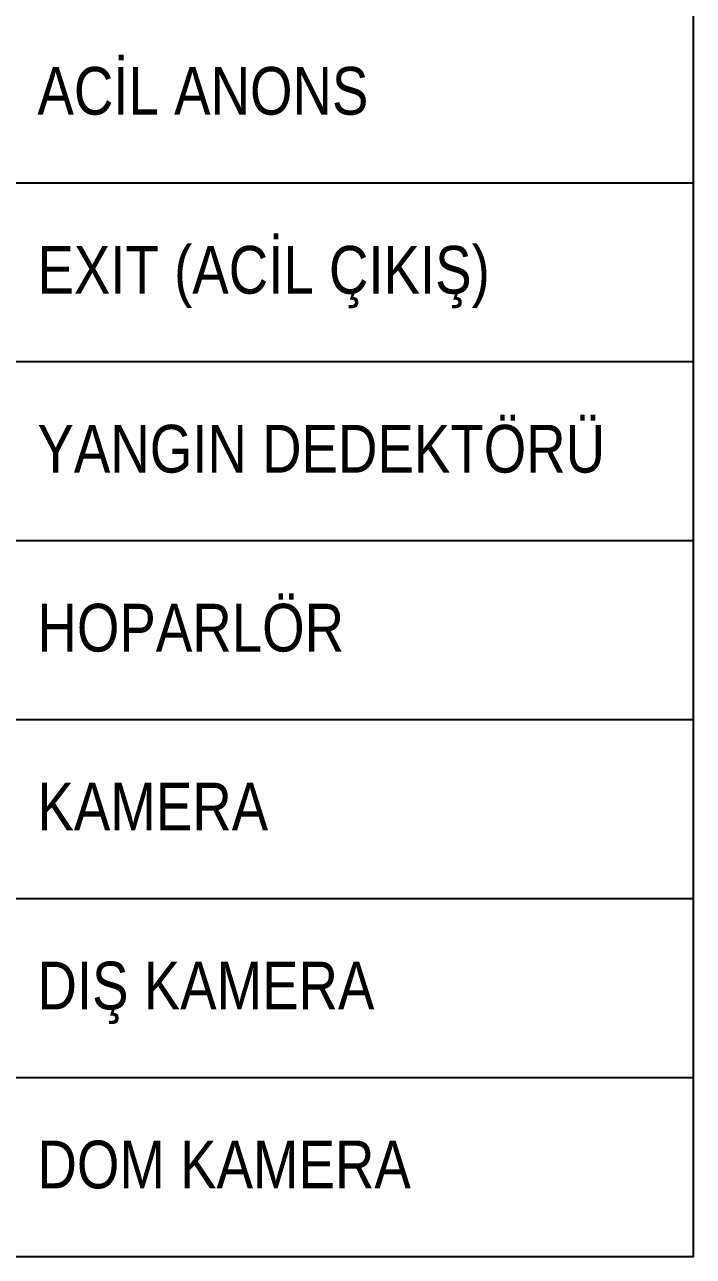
# Model space of a CAD drawing. Header units: millimetres. Extents: x 863 to 22635, y -482 to 12118.
# Drawn here: x 1655.34 to 1672.16, y 2145.8 to 2176.77 of the extents above; entities that cross this region are included whole.
import ezdxf
from ezdxf.enums import TextEntityAlignment as Align

# ---------------------------------------------------------------- set-up
doc = ezdxf.new("R2010")
doc.units = ezdxf.units.MM
doc.layers.add('DIM_0G', color=20, linetype='Continuous')
doc.layers.add('NOTE_0G', color=242, linetype='Continuous')
doc.layers.add('TXT_0G', color=7, linetype='Continuous', lineweight=13)
doc.styles.add('0G', font='ARIALN.TTF')
doc.styles.add('attdef', font='GOTHIC.TTF')

# ---------------------------------------------------------------- blocks, each defined once
blk = doc.blocks.new('221014_0G_LAYER-SYMBOL')
at = {"layer": 'NOTE_0G'}
for p, q in [((776.1573543351842, 1218.904490185319), (808.6573543351842, 1218.904490185319)), ((776.1573543351842, 1214.404490185319), (808.6573543351842, 1214.404490185319)), ((776.1573543351842, 1209.904490185319), (808.6573543351842, 1209.904490185319)), ((776.1573543351842, 1205.404490185319), (808.6573543351842, 1205.404490185319)), ((776.1573543351842, 1200.904490185319), (808.6573543351842, 1200.904490185319)), ((776.1573543351842, 1196.404490185319), (808.6573543351842, 1196.404490185319))]:
    blk.add_line(p, q, dxfattribs=at)
blk.add_lwpolyline([(776.1573543351842, 1191.904490185319), (808.6573543351842, 1191.904490185319), (808.6573543351842, 1245.904490185319), (776.1573543351842, 1245.904490185319)], close=True, dxfattribs=at)
at = {"color": 0, "style": 'attdef', "flags": 4}
for tag, p in [('W1', (781.6573543351842, 1512.904472177674)), ('F1', (781.6573543351842, 1435.404472177674)), ('C1', (781.6573543351842, 1368.082069595926)), ('M1', (781.6573543351842, 1309.904472177674))]:
    blk.add_attdef(tag, text='', height=1.1, dxfattribs=at).set_placement(p, align=Align.MIDDLE_CENTER)
at = {"layer": 'TXT_0G', "char_height": 1.199999999999999, "width": 16.50000000000018, "attachment_point": 1, "style": '0G'}
for s, insert in [('ACİL ANONS', (792.1573543351842, 1221.814857282501)), ('EXIT (ACİL ÇIKIŞ)', (792.1573543351842, 1217.314857282501)), ('YANGIN DEDEKTÖRÜ', (792.1573543351842, 1212.814857282501)), ('HOPARLÖR', (792.1573543351842, 1208.314857282501)), ('KAMERA', (792.1573543351842, 1203.814857282501)), ('DIŞ KAMERA', (792.1573543351842, 1199.314857282501)), ('DOM KAMERA', (792.1573543351842, 1194.814857282501))]:
    blk.add_mtext(s, dxfattribs=dict(at, insert=insert))

msp = doc.modelspace()

# ---------------------------------------------------------------- block references
at = {"layer": 'DIM_0G'}
msp.add_blockref('221014_0G_LAYER-SYMBOL', (863.5033547789135, 953.8938665301948), dxfattribs=at)

doc.saveas('drawing.dxf')
